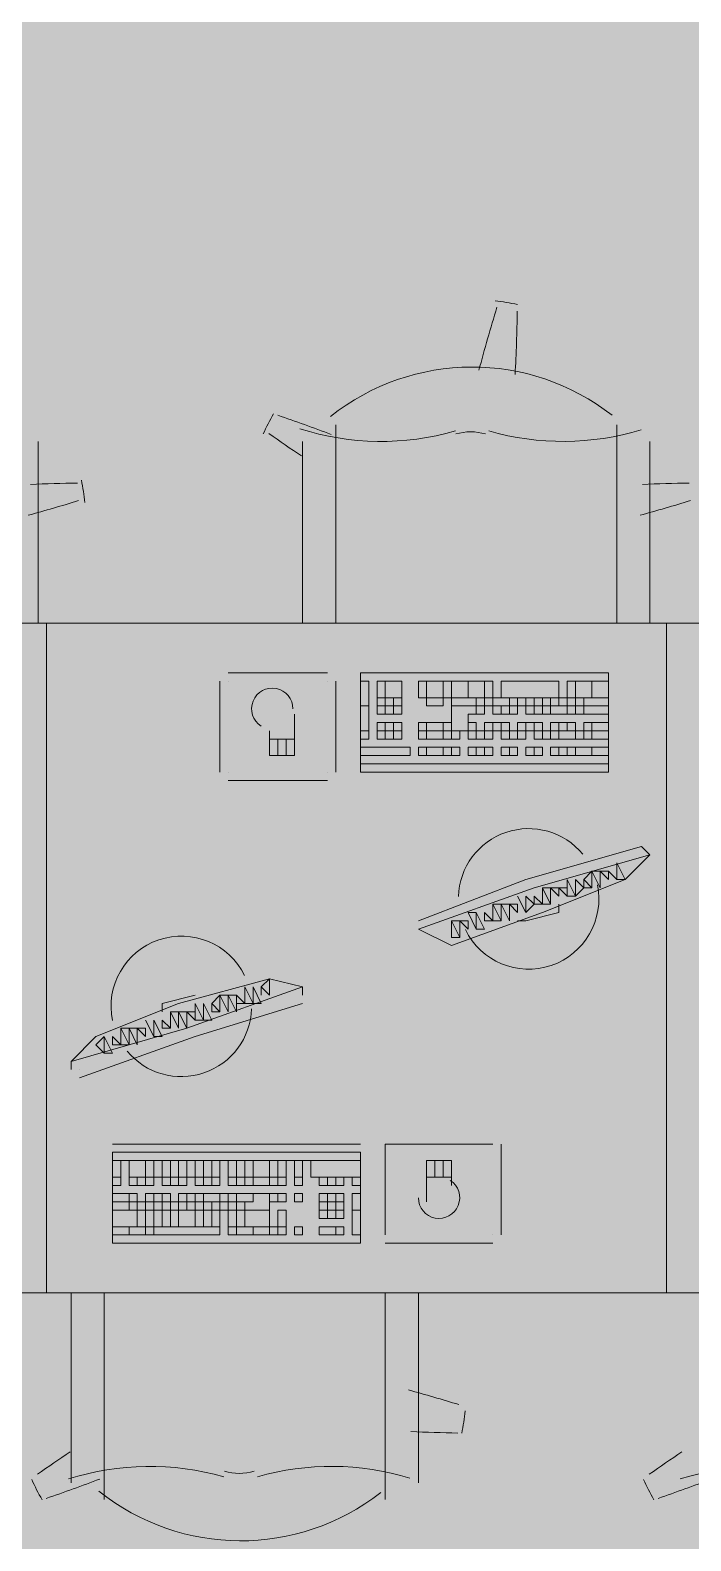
# Model space of a CAD drawing. Header units: millimetres. Extents: x 0 to 90.2, y 0 to 62.5.
# Drawn here: x 66.864 to 68.062, y 32.949 to 35.69 of the extents above; entities that cross this region are included whole.
import ezdxf

# ---------------------------------------------------------------- set-up
doc = ezdxf.new("R2010")
doc.units = ezdxf.units.MM
doc.layers.add('PDF_014405$FT-FIXFIT', color=7, linetype='Continuous')
doc.layers.add('PDF_014405$HL-TMP', color=7, linetype='Continuous', true_color=0xe6db59)

msp = doc.modelspace()

# ---------------------------------------------------------------- linework, layer by layer
at = {"layer": 'PDF_014405$FT-FIXFIT', "lineweight": 0}
for points in [[(67.4179, 34.6134), (67.4179, 34.9734)], [(67.9278, 34.9734), (67.9278, 34.6134)], [(66.8779, 34.6134), (66.8779, 34.9434)], [(67.3579, 34.9434), (67.3579, 34.6134)], [(67.9878, 34.6134), (67.9878, 34.9434)], [(67.4029, 34.5234), (67.2229, 34.5234)], [(67.2079, 34.5084), (67.2079, 34.3434)], [(67.2229, 34.5084), (67.2229, 34.5084)], [(67.4029, 34.5084), (67.4029, 34.5084)], [(67.4179, 34.3434), (67.4179, 34.5084)], [(67.2979, 34.4184), (67.2979, 34.3734), (67.3429, 34.3734), (67.3429, 34.4484)], [(67.3429, 34.4034), (67.2979, 34.4034)], [(67.3129, 34.4034), (67.3129, 34.3734)], [(67.3279, 34.4034), (67.3279, 34.3734)], [(67.9128, 34.3584), (67.4629, 34.3584), (67.9128, 34.3584)], [(67.2229, 34.3434), (67.2229, 34.3434)], [(67.2229, 34.3284), (67.4029, 34.3284)], [(67.4029, 34.3434), (67.4029, 34.3434)], [(67.9878, 34.1935), (67.7778, 34.1335), (67.5679, 34.0585), (67.6279, 34.0285), (67.7928, 34.0885), (67.9428, 34.1485), (67.9878, 34.1935), (67.9728, 34.2085), (67.7628, 34.1485), (67.5679, 34.0735)], [(67.9128, 34.1635), (67.9278, 34.1485), (67.9128, 34.1635)], [(67.7478, 34.1185), (67.7628, 34.0885), (67.7478, 34.1185)], [(67.8228, 34.1035), (67.8228, 34.0885), (67.7628, 34.0735), (67.7478, 34.0735)], [(67.5679, 34.0735), (67.5679, 34.0735)], [(67.5679, 34.0585), (67.5679, 34.0585)], [(67.3579, 33.9535), (67.2979, 33.9685), (67.1329, 33.9235), (66.9829, 33.8635), (66.9379, 33.8185), (66.9379, 33.8035)], [(66.9379, 33.8185), (67.1479, 33.8785), (67.3579, 33.9535), (67.3579, 33.9385)], [(67.1029, 33.9085), (67.1029, 33.9235), (67.1629, 33.9385)], [(67.2829, 33.9385), (67.2829, 33.9535), (67.2829, 33.9385)], [(66.9529, 33.7885), (67.1629, 33.8635), (67.3579, 33.9235)], [(67.0879, 33.8635), (67.0729, 33.8935), (67.0879, 33.8635)], [(66.9529, 33.8035), (66.9529, 33.8035)], [(67.4629, 33.6685), (67.0129, 33.6685)], [(67.7029, 33.6685), (67.5079, 33.6685), (67.5079, 33.5035)], [(67.7029, 33.6685), (67.7029, 33.6685)], [(67.7179, 33.5035), (67.7179, 33.6685)], [(67.0129, 33.6535), (67.0129, 33.4885), (67.4629, 33.4885), (67.4629, 33.6535)], [(67.6279, 33.5935), (67.6279, 33.6385), (67.5829, 33.6385), (67.5829, 33.5635)], [(67.5979, 33.6085), (67.5979, 33.6385)], [(67.6129, 33.6085), (67.6129, 33.6385)], [(67.5829, 33.6085), (67.6279, 33.6085)], [(67.7029, 33.5035), (67.7029, 33.5035)], [(67.5079, 33.4885), (67.7029, 33.4885)], [(66.9379, 33.0536), (66.9379, 33.3985)], [(66.9979, 33.3985), (66.9979, 33.0236)], [(67.5079, 33.0236), (67.5079, 33.3985)], [(67.5679, 33.3985), (67.5679, 33.0536)]]:
    msp.add_lwpolyline(points, dxfattribs=at)
for points in [[(65.783, 34.6134), (66.8929, 34.6134), (66.8929, 33.3985), (65.783, 33.3985)], [(66.8929, 34.6134), (68.0178, 34.6134), (68.0178, 33.3985), (66.8929, 33.3985)], [(68.0178, 34.6134), (69.1277, 34.6134), (69.1277, 33.3985), (68.0178, 33.3985)], [(67.9128, 34.5234), (67.4629, 34.5234), (67.4629, 34.3434), (67.9128, 34.3434)], [(67.4779, 34.5084), (67.4629, 34.5084), (67.4629, 34.4634), (67.4779, 34.4634)], [(67.5079, 34.5084), (67.4929, 34.5084), (67.4929, 34.4784), (67.5079, 34.4784)], [(67.5379, 34.5084), (67.5079, 34.5084), (67.5079, 34.4784), (67.5379, 34.4784)], [(67.5829, 34.5084), (67.5679, 34.5084), (67.5679, 34.4784), (67.5829, 34.4784)], [(67.6129, 34.5084), (67.5829, 34.5084), (67.5829, 34.4784), (67.6129, 34.4784)], [(67.6279, 34.5084), (67.6129, 34.5084), (67.6129, 34.4784), (67.6279, 34.4784)], [(67.6279, 34.5084), (67.6579, 34.5084), (67.6579, 34.4784), (67.6279, 34.4784)], [(67.6579, 34.5084), (67.6879, 34.5084), (67.6879, 34.4784), (67.6579, 34.4784)], [(67.6879, 34.5084), (67.7029, 34.5084), (67.7029, 34.4784), (67.6879, 34.4784)], [(67.8228, 34.5084), (67.7179, 34.5084), (67.7179, 34.4784), (67.8228, 34.4784)], [(67.8528, 34.5084), (67.8378, 34.5084), (67.8378, 34.4784), (67.8528, 34.4784)], [(67.8828, 34.5084), (67.8528, 34.5084), (67.8528, 34.4784), (67.8828, 34.4784)], [(67.9128, 34.5084), (67.8828, 34.5084), (67.8828, 34.4784), (67.9128, 34.4784)], [(67.4779, 34.4634), (67.4629, 34.4634), (67.4629, 34.4184), (67.4779, 34.4184)], [(67.5079, 34.4784), (67.4929, 34.4784), (67.4929, 34.4634), (67.5079, 34.4634)], [(67.5079, 34.4634), (67.4929, 34.4634), (67.4929, 34.4484), (67.5079, 34.4484)], [(67.5229, 34.4784), (67.5079, 34.4784), (67.5079, 34.4634), (67.5229, 34.4634)], [(67.5229, 34.4634), (67.5079, 34.4634), (67.5079, 34.4484), (67.5229, 34.4484)], [(67.5379, 34.4784), (67.5229, 34.4784), (67.5229, 34.4634), (67.5379, 34.4634)], [(67.5379, 34.4634), (67.5229, 34.4634), (67.5229, 34.4484), (67.5379, 34.4484)], [(67.6129, 34.4784), (67.5829, 34.4784), (67.5829, 34.4634), (67.6129, 34.4634)], [(67.6729, 34.4784), (67.6279, 34.4784), (67.6279, 34.4634), (67.6729, 34.4634)], [(67.6579, 34.4634), (67.6279, 34.4634), (67.6279, 34.4184), (67.6579, 34.4184), (67.6579, 34.4484), (67.6729, 34.4484), (67.6729, 34.4634)], [(67.6879, 34.4784), (67.6729, 34.4784), (67.6729, 34.4634), (67.6879, 34.4634)], [(67.6879, 34.4634), (67.6729, 34.4634), (67.6729, 34.4484), (67.6879, 34.4484)], [(67.7029, 34.4784), (67.6879, 34.4784), (67.6879, 34.4634), (67.7029, 34.4634)], [(67.7329, 34.4784), (67.7029, 34.4784), (67.7029, 34.4634), (67.7329, 34.4634)], [(67.7179, 34.4634), (67.7029, 34.4634), (67.7029, 34.4484), (67.7179, 34.4484)], [(67.7329, 34.4634), (67.7179, 34.4634), (67.7179, 34.4484), (67.7329, 34.4484)], [(67.7478, 34.4784), (67.7329, 34.4784), (67.7329, 34.4634), (67.7478, 34.4634)], [(67.7478, 34.4634), (67.7329, 34.4634), (67.7329, 34.4484), (67.7478, 34.4484)], [(67.7628, 34.4784), (67.7478, 34.4784), (67.7478, 34.4634), (67.7628, 34.4634)], [(67.7778, 34.4784), (67.7628, 34.4784), (67.7628, 34.4634), (67.7778, 34.4634)], [(67.7778, 34.4634), (67.7628, 34.4634), (67.7628, 34.4484), (67.7778, 34.4484)], [(67.7928, 34.4634), (67.7778, 34.4634), (67.7778, 34.4484), (67.7928, 34.4484)], [(67.8078, 34.4784), (67.7928, 34.4784), (67.7928, 34.4634), (67.8078, 34.4634)], [(67.8078, 34.4634), (67.7928, 34.4634), (67.7928, 34.4484), (67.8078, 34.4484)], [(67.8228, 34.4784), (67.8078, 34.4784), (67.8078, 34.4634), (67.8228, 34.4634)], [(67.8378, 34.4634), (67.8078, 34.4634), (67.8078, 34.4484), (67.8378, 34.4484)], [(67.8378, 34.4784), (67.8228, 34.4784), (67.8228, 34.4634), (67.8378, 34.4634)], [(67.8528, 34.4634), (67.8378, 34.4634), (67.8378, 34.4484), (67.8528, 34.4484)], [(67.8678, 34.4784), (67.8528, 34.4784), (67.8528, 34.4634), (67.8678, 34.4634)], [(67.8678, 34.4634), (67.8528, 34.4634), (67.8528, 34.4484), (67.8678, 34.4484)], [(67.9128, 34.4784), (67.8678, 34.4784), (67.8678, 34.4634), (67.9128, 34.4634)], [(67.9128, 34.4634), (67.8678, 34.4634), (67.8678, 34.4484), (67.9128, 34.4484)], [(67.5079, 34.4334), (67.4929, 34.4334), (67.4929, 34.4184), (67.5079, 34.4184)], [(67.5229, 34.4334), (67.5079, 34.4334), (67.5079, 34.4184), (67.5229, 34.4184)], [(67.5379, 34.4334), (67.5229, 34.4334), (67.5229, 34.4184), (67.5379, 34.4184)], [(67.5829, 34.4334), (67.5679, 34.4334), (67.5679, 34.4184), (67.5829, 34.4184)], [(67.6129, 34.4334), (67.5829, 34.4334), (67.5829, 34.4184), (67.6129, 34.4184)], [(67.6279, 34.4334), (67.6129, 34.4334), (67.6129, 34.4184), (67.6279, 34.4184)], [(67.6729, 34.4334), (67.6579, 34.4334), (67.6579, 34.4184), (67.6729, 34.4184)], [(67.7029, 34.4334), (67.6879, 34.4334), (67.6879, 34.4184), (67.7029, 34.4184)], [(67.7179, 34.4334), (67.7029, 34.4334), (67.7029, 34.4184), (67.7179, 34.4184)], [(67.7329, 34.4334), (67.7179, 34.4334), (67.7179, 34.4184), (67.7329, 34.4184)], [(67.7628, 34.4334), (67.7478, 34.4334), (67.7478, 34.4184), (67.7628, 34.4184)], [(67.7778, 34.4334), (67.7628, 34.4334), (67.7628, 34.4184), (67.7778, 34.4184)], [(67.7928, 34.4334), (67.7778, 34.4334), (67.7778, 34.4184), (67.7928, 34.4184)], [(67.8228, 34.4334), (67.8078, 34.4334), (67.8078, 34.4184), (67.8228, 34.4184)], [(67.8378, 34.4334), (67.8228, 34.4334), (67.8228, 34.4184), (67.8378, 34.4184)], [(67.8528, 34.4334), (67.8378, 34.4334), (67.8378, 34.4184), (67.8528, 34.4184)], [(67.8828, 34.4334), (67.8678, 34.4334), (67.8678, 34.4184), (67.8828, 34.4184)], [(67.9128, 34.4334), (67.8828, 34.4334), (67.8828, 34.4184), (67.9128, 34.4184)], [(67.4779, 34.4184), (67.4629, 34.4184), (67.4629, 34.4034), (67.4779, 34.4034)], [(67.5079, 34.4184), (67.4929, 34.4184), (67.4929, 34.4034), (67.5079, 34.4034)], [(67.5229, 34.4184), (67.5079, 34.4184), (67.5079, 34.4034), (67.5229, 34.4034)], [(67.5379, 34.4184), (67.5229, 34.4184), (67.5229, 34.4034), (67.5379, 34.4034)], [(67.5829, 34.4184), (67.5679, 34.4184), (67.5679, 34.4034), (67.5829, 34.4034)], [(67.6129, 34.4184), (67.5829, 34.4184), (67.5829, 34.4034), (67.6129, 34.4034)], [(67.6279, 34.4184), (67.6129, 34.4184), (67.6129, 34.4034), (67.6279, 34.4034)], [(67.6429, 34.4184), (67.6279, 34.4184), (67.6279, 34.4034), (67.6429, 34.4034)], [(67.6729, 34.4184), (67.6579, 34.4184), (67.6579, 34.4034), (67.6729, 34.4034)], [(67.6879, 34.4184), (67.6729, 34.4184), (67.6729, 34.4034), (67.6879, 34.4034)], [(67.7029, 34.4184), (67.6879, 34.4184), (67.6879, 34.4034), (67.7029, 34.4034)], [(67.7329, 34.4184), (67.7179, 34.4184), (67.7179, 34.4034), (67.7329, 34.4034)], [(67.7478, 34.4184), (67.7329, 34.4184), (67.7329, 34.4034), (67.7478, 34.4034)], [(67.7628, 34.4184), (67.7478, 34.4184), (67.7478, 34.4034), (67.7628, 34.4034)], [(67.7928, 34.4184), (67.7778, 34.4184), (67.7778, 34.4034), (67.7928, 34.4034)], [(67.8078, 34.4184), (67.7928, 34.4184), (67.7928, 34.4034), (67.8078, 34.4034)], [(67.8228, 34.4184), (67.8078, 34.4184), (67.8078, 34.4034), (67.8228, 34.4034)], [(67.8528, 34.4184), (67.8228, 34.4184), (67.8228, 34.4034), (67.8528, 34.4034)], [(67.8678, 34.4184), (67.8528, 34.4184), (67.8528, 34.4034), (67.8678, 34.4034)], [(67.8828, 34.4184), (67.8678, 34.4184), (67.8678, 34.4034), (67.8828, 34.4034)], [(67.9128, 34.4184), (67.8828, 34.4184), (67.8828, 34.4034), (67.9128, 34.4034)], [(67.5529, 34.3734), (67.4629, 34.3734), (67.4629, 34.3884), (67.5529, 34.3884)], [(67.5829, 34.3884), (67.5679, 34.3884), (67.5679, 34.3734), (67.5829, 34.3734)], [(67.6129, 34.3884), (67.5829, 34.3884), (67.5829, 34.3734), (67.6129, 34.3734)], [(67.6279, 34.3884), (67.6129, 34.3884), (67.6129, 34.3734), (67.6279, 34.3734)], [(67.6429, 34.3884), (67.6279, 34.3884), (67.6279, 34.3734), (67.6429, 34.3734)], [(67.6729, 34.3884), (67.6579, 34.3884), (67.6579, 34.3734), (67.6729, 34.3734)], [(67.6879, 34.3884), (67.6729, 34.3884), (67.6729, 34.3734), (67.6879, 34.3734)], [(67.7029, 34.3884), (67.6879, 34.3884), (67.6879, 34.3734), (67.7029, 34.3734)], [(67.7329, 34.3884), (67.7179, 34.3884), (67.7179, 34.3734), (67.7329, 34.3734)], [(67.7478, 34.3884), (67.7329, 34.3884), (67.7329, 34.3734), (67.7478, 34.3734)], [(67.7778, 34.3884), (67.7628, 34.3884), (67.7628, 34.3734), (67.7778, 34.3734)], [(67.7928, 34.3884), (67.7778, 34.3884), (67.7778, 34.3734), (67.7928, 34.3734)], [(67.8228, 34.3884), (67.8078, 34.3884), (67.8078, 34.3734), (67.8228, 34.3734)], [(67.8378, 34.3884), (67.8228, 34.3884), (67.8228, 34.3734), (67.8378, 34.3734)], [(67.8528, 34.3884), (67.8378, 34.3884), (67.8378, 34.3734), (67.8528, 34.3734)], [(67.8828, 34.3884), (67.8528, 34.3884), (67.8528, 34.3734), (67.8828, 34.3734)], [(67.9128, 34.3884), (67.8828, 34.3884), (67.8828, 34.3734), (67.9128, 34.3734)], [(67.8828, 34.1635), (67.8678, 34.1485), (67.8828, 34.1335)], [(67.8978, 34.1635), (67.8828, 34.1635), (67.8978, 34.1335)], [(67.9128, 34.1635), (67.8978, 34.1635), (67.9128, 34.1485)], [(67.9278, 34.1785), (67.9278, 34.1485), (67.9428, 34.1485)], [(67.7928, 34.1335), (67.7928, 34.1185), (67.7928, 34.1035), (67.8078, 34.1035)], [(67.8078, 34.1335), (67.7928, 34.1335), (67.8078, 34.1035)], [(67.8228, 34.1335), (67.8078, 34.1335), (67.8228, 34.1185)], [(67.8378, 34.1335), (67.8228, 34.1335), (67.8378, 34.1185)], [(67.8378, 34.1485), (67.8378, 34.1185), (67.8528, 34.1185)], [(67.8528, 34.1485), (67.8528, 34.1185), (67.8678, 34.1335)], [(67.8678, 34.1485), (67.8678, 34.1335), (67.8828, 34.1335)], [(67.7029, 34.1035), (67.7029, 34.0885), (67.7029, 34.0735), (67.7179, 34.0735)], [(67.7179, 34.1035), (67.7029, 34.1035), (67.7179, 34.0735)], [(67.7329, 34.1035), (67.7179, 34.1035), (67.7329, 34.0735), (67.7329, 34.0885)], [(67.7478, 34.1035), (67.7329, 34.1035), (67.7478, 34.0885)], [(67.7628, 34.1185), (67.7628, 34.0885), (67.7778, 34.1035)], [(67.7778, 34.1185), (67.7778, 34.1035), (67.7928, 34.1035)], [(67.6279, 34.0735), (67.6279, 34.0435), (67.6429, 34.0435)], [(67.6429, 34.0735), (67.6279, 34.0735), (67.6429, 34.0435), (67.6429, 34.0585)], [(67.6579, 34.0735), (67.6429, 34.0735), (67.6579, 34.0585)], [(67.6729, 34.0885), (67.6579, 34.0885), (67.6729, 34.0585)], [(67.6729, 34.0885), (67.6729, 34.0585), (67.6879, 34.0585)], [(67.6879, 34.0885), (67.6879, 34.0735), (67.7029, 34.0735)], [(67.2979, 33.9385), (67.2979, 33.9685), (67.2829, 33.9535)], [(67.2079, 33.9085), (67.2079, 33.9385), (67.1929, 33.9235)], [(67.2229, 33.9085), (67.2229, 33.9385), (67.2079, 33.9385)], [(67.2379, 33.9085), (67.2379, 33.9235), (67.2379, 33.9385), (67.2229, 33.9385)], [(67.2379, 33.9235), (67.2529, 33.9235), (67.2379, 33.9385)], [(67.2529, 33.9235), (67.2679, 33.9235), (67.2529, 33.9535)], [(67.2679, 33.9235), (67.2829, 33.9235), (67.2679, 33.9535)], [(67.1329, 33.8785), (67.1329, 33.9085), (67.1179, 33.9085)], [(67.1179, 33.8785), (67.1179, 33.9085), (67.1179, 33.8935)], [(67.1479, 33.8785), (67.1479, 33.8935), (67.1479, 33.9085), (67.1329, 33.9085)], [(67.1629, 33.8935), (67.1629, 33.9085), (67.1479, 33.9085)], [(67.1629, 33.8935), (67.1779, 33.8935), (67.1629, 33.9235)], [(67.1779, 33.8935), (67.1929, 33.8935), (67.1779, 33.9235)], [(67.1929, 33.9085), (67.2079, 33.9085), (67.1929, 33.9235)], [(67.0879, 33.8635), (67.1029, 33.8635), (67.0879, 33.8935)], [(67.1029, 33.8785), (67.1179, 33.8785), (67.1029, 33.8935)], [(66.9979, 33.8335), (66.9979, 33.8635), (66.9829, 33.8485)], [(66.9979, 33.8335), (67.0129, 33.8335), (66.9979, 33.8635)], [(67.0129, 33.8485), (67.0279, 33.8485), (67.0129, 33.8635)], [(67.0429, 33.8485), (67.0429, 33.8785), (67.0279, 33.8785)], [(67.0279, 33.8485), (67.0429, 33.8485), (67.0279, 33.8785), (67.0279, 33.8635)], [(67.0579, 33.8485), (67.0579, 33.8635), (67.0579, 33.8785), (67.0429, 33.8785)], [(67.0729, 33.8635), (67.0729, 33.8785), (67.0579, 33.8785)], [(67.0129, 33.6535), (67.4629, 33.6535), (67.4629, 33.6385), (67.0129, 33.6385)], [(67.0129, 33.6085), (67.0279, 33.6085), (67.0279, 33.6385), (67.0129, 33.6385)], [(67.0429, 33.6085), (67.0729, 33.6085), (67.0729, 33.6385), (67.0429, 33.6385)], [(67.0729, 33.6085), (67.0879, 33.6085), (67.0879, 33.6385), (67.0729, 33.6385)], [(67.0879, 33.6085), (67.1029, 33.6085), (67.1029, 33.6385), (67.0879, 33.6385)], [(67.1029, 33.6085), (67.1179, 33.6085), (67.1179, 33.6385), (67.1029, 33.6385)], [(67.1329, 33.6085), (67.1479, 33.6085), (67.1479, 33.6385), (67.1329, 33.6385)], [(67.1479, 33.6085), (67.1629, 33.6085), (67.1629, 33.6385), (67.1479, 33.6385)], [(67.1779, 33.6085), (67.1929, 33.6085), (67.1929, 33.6385), (67.1779, 33.6385)], [(67.1929, 33.6085), (67.2079, 33.6085), (67.2079, 33.6385), (67.1929, 33.6385)], [(67.2229, 33.6085), (67.2379, 33.6085), (67.2379, 33.6385), (67.2229, 33.6385)], [(67.2379, 33.6085), (67.2529, 33.6085), (67.2529, 33.6385), (67.2379, 33.6385)], [(67.2529, 33.6085), (67.2679, 33.6085), (67.2679, 33.6385), (67.2529, 33.6385)], [(67.2679, 33.6085), (67.2979, 33.6085), (67.2979, 33.6385), (67.2679, 33.6385)], [(67.2979, 33.6085), (67.3129, 33.6085), (67.3129, 33.6385), (67.2979, 33.6385)], [(67.3129, 33.6085), (67.3279, 33.6085), (67.3279, 33.6385), (67.3129, 33.6385)], [(67.3429, 33.6085), (67.3579, 33.6085), (67.3579, 33.6385), (67.3429, 33.6385)], [(67.3729, 33.6385), (67.4629, 33.6385), (67.4629, 33.6085), (67.3729, 33.6085)], [(67.0129, 33.5935), (67.0279, 33.5935), (67.0279, 33.6085), (67.0129, 33.6085)], [(67.0429, 33.5935), (67.0579, 33.5935), (67.0579, 33.6085), (67.0429, 33.6085)], [(67.0579, 33.5935), (67.0729, 33.5935), (67.0729, 33.6085), (67.0579, 33.6085)], [(67.0729, 33.5935), (67.0879, 33.5935), (67.0879, 33.6085), (67.0729, 33.6085)], [(67.1029, 33.5935), (67.1179, 33.5935), (67.1179, 33.6085), (67.1029, 33.6085)], [(67.1179, 33.5935), (67.1329, 33.5935), (67.1329, 33.6085), (67.1179, 33.6085)], [(67.1329, 33.5935), (67.1479, 33.5935), (67.1479, 33.6085), (67.1329, 33.6085)], [(67.1629, 33.5935), (67.1779, 33.5935), (67.1779, 33.6085), (67.1629, 33.6085)], [(67.1779, 33.5935), (67.1929, 33.5935), (67.1929, 33.6085), (67.1779, 33.6085)], [(67.1929, 33.5935), (67.2079, 33.5935), (67.2079, 33.6085), (67.1929, 33.6085)], [(67.2229, 33.5935), (67.2379, 33.5935), (67.2379, 33.6085), (67.2229, 33.6085)], [(67.2379, 33.5935), (67.2529, 33.5935), (67.2529, 33.6085), (67.2379, 33.6085)], [(67.2529, 33.5935), (67.2679, 33.5935), (67.2679, 33.6085), (67.2529, 33.6085)], [(67.2679, 33.5935), (67.2979, 33.5935), (67.2979, 33.6085), (67.2679, 33.6085)], [(67.2979, 33.5935), (67.3129, 33.5935), (67.3129, 33.6085), (67.2979, 33.6085)], [(67.3129, 33.5935), (67.3279, 33.5935), (67.3279, 33.6085), (67.3129, 33.6085)], [(67.3429, 33.5935), (67.3579, 33.5935), (67.3579, 33.6085), (67.3429, 33.6085)], [(67.3879, 33.5935), (67.4029, 33.5935), (67.4029, 33.6085), (67.3879, 33.6085)], [(67.4029, 33.5935), (67.4179, 33.5935), (67.4179, 33.6085), (67.4029, 33.6085)], [(67.4179, 33.5935), (67.4329, 33.5935), (67.4329, 33.6085), (67.4179, 33.6085)], [(67.4479, 33.5935), (67.4629, 33.5935), (67.4629, 33.6085), (67.4479, 33.6085)], [(67.0129, 33.5635), (67.0429, 33.5635), (67.0429, 33.5785), (67.0129, 33.5785)], [(67.0429, 33.5635), (67.0579, 33.5635), (67.0579, 33.5785), (67.0429, 33.5785)], [(67.0729, 33.5635), (67.0879, 33.5635), (67.0879, 33.5785), (67.0729, 33.5785)], [(67.0879, 33.5635), (67.1029, 33.5635), (67.1029, 33.5785), (67.0879, 33.5785)], [(67.1029, 33.5635), (67.1179, 33.5635), (67.1179, 33.5785), (67.1029, 33.5785)], [(67.1329, 33.5635), (67.1479, 33.5635), (67.1479, 33.5785), (67.1329, 33.5785)], [(67.1479, 33.5635), (67.1629, 33.5635), (67.1629, 33.5785), (67.1479, 33.5785)], [(67.1629, 33.5635), (67.1779, 33.5635), (67.1779, 33.5785), (67.1629, 33.5785)], [(67.1779, 33.5635), (67.2079, 33.5635), (67.2079, 33.5785), (67.1779, 33.5785)], [(67.2079, 33.5635), (67.2229, 33.5635), (67.2229, 33.5785), (67.2079, 33.5785)], [(67.2229, 33.5635), (67.2379, 33.5635), (67.2379, 33.5785), (67.2229, 33.5785)], [(67.2379, 33.5635), (67.2679, 33.5635), (67.2679, 33.5785), (67.2379, 33.5785)], [(67.2679, 33.5485), (67.2979, 33.5485), (67.2979, 33.5785), (67.2679, 33.5785), (67.2679, 33.5635), (67.2529, 33.5635), (67.2529, 33.5485)], [(67.2979, 33.5635), (67.3129, 33.5635), (67.3129, 33.5785), (67.2979, 33.5785)], [(67.3129, 33.5635), (67.3279, 33.5635), (67.3279, 33.5785), (67.3129, 33.5785)], [(67.3429, 33.5635), (67.3579, 33.5635), (67.3579, 33.5785), (67.3429, 33.5785)], [(67.3879, 33.5635), (67.4029, 33.5635), (67.4029, 33.5785), (67.3879, 33.5785)], [(67.4029, 33.5635), (67.4179, 33.5635), (67.4179, 33.5785), (67.4029, 33.5785)], [(67.4179, 33.5635), (67.4329, 33.5635), (67.4329, 33.5785), (67.4179, 33.5785)], [(67.4479, 33.5485), (67.4629, 33.5485), (67.4629, 33.5785), (67.4479, 33.5785)], [(67.0129, 33.5485), (67.0429, 33.5485), (67.0429, 33.5635), (67.0129, 33.5635)], [(67.0579, 33.5485), (67.0729, 33.5485), (67.0729, 33.5635), (67.0579, 33.5635)], [(67.0729, 33.5485), (67.0879, 33.5485), (67.0879, 33.5635), (67.0729, 33.5635)], [(67.0879, 33.5485), (67.1029, 33.5485), (67.1029, 33.5635), (67.0879, 33.5635)], [(67.1179, 33.5485), (67.1329, 33.5485), (67.1329, 33.5635), (67.1179, 33.5635)], [(67.1329, 33.5485), (67.1479, 33.5485), (67.1479, 33.5635), (67.1329, 33.5635)], [(67.1479, 33.5485), (67.1629, 33.5485), (67.1629, 33.5635), (67.1479, 33.5635)], [(67.1779, 33.5485), (67.1929, 33.5485), (67.1929, 33.5635), (67.1779, 33.5635)], [(67.1929, 33.5485), (67.2079, 33.5485), (67.2079, 33.5635), (67.1929, 33.5635)], [(67.2079, 33.5485), (67.2229, 33.5485), (67.2229, 33.5635), (67.2079, 33.5635)], [(67.2379, 33.5485), (67.2529, 33.5485), (67.2529, 33.5635), (67.2379, 33.5635)], [(67.3879, 33.5485), (67.4029, 33.5485), (67.4029, 33.5635), (67.3879, 33.5635)], [(67.4029, 33.5485), (67.4179, 33.5485), (67.4179, 33.5635), (67.4029, 33.5635)], [(67.4179, 33.5485), (67.4329, 33.5485), (67.4329, 33.5635), (67.4179, 33.5635)], [(67.0129, 33.5185), (67.0579, 33.5185), (67.0579, 33.5485), (67.0129, 33.5485)], [(67.0579, 33.5185), (67.0729, 33.5185), (67.0729, 33.5485), (67.0579, 33.5485)], [(67.0879, 33.5185), (67.1029, 33.5185), (67.1029, 33.5485), (67.0879, 33.5485)], [(67.1029, 33.5185), (67.1179, 33.5185), (67.1179, 33.5485), (67.1029, 33.5485)], [(67.1179, 33.5185), (67.1329, 33.5185), (67.1329, 33.5485), (67.1179, 33.5485)], [(67.1329, 33.5185), (67.1629, 33.5185), (67.1629, 33.5485), (67.1329, 33.5485)], [(67.1629, 33.5185), (67.1779, 33.5185), (67.1779, 33.5485), (67.1629, 33.5485)], [(67.1779, 33.5185), (67.1929, 33.5185), (67.1929, 33.5485), (67.1779, 33.5485)], [(67.1929, 33.5185), (67.2079, 33.5185), (67.2079, 33.5485), (67.1929, 33.5485)], [(67.2229, 33.5185), (67.2379, 33.5185), (67.2379, 33.5485), (67.2229, 33.5485)], [(67.2379, 33.5185), (67.2529, 33.5185), (67.2529, 33.5485), (67.2379, 33.5485)], [(67.2529, 33.5185), (67.2979, 33.5185), (67.2979, 33.5485), (67.2529, 33.5485)], [(67.3129, 33.5185), (67.3279, 33.5185), (67.3279, 33.5485), (67.3129, 33.5485)], [(67.3879, 33.5335), (67.4029, 33.5335), (67.4029, 33.5485), (67.3879, 33.5485)], [(67.4029, 33.5335), (67.4179, 33.5335), (67.4179, 33.5485), (67.4029, 33.5485)], [(67.4179, 33.5335), (67.4329, 33.5335), (67.4329, 33.5485), (67.4179, 33.5485)], [(67.4479, 33.5035), (67.4629, 33.5035), (67.4629, 33.5485), (67.4479, 33.5485)], [(67.0129, 33.5035), (67.0429, 33.5035), (67.0429, 33.5185), (67.0129, 33.5185)], [(67.0429, 33.5035), (67.0729, 33.5035), (67.0729, 33.5185), (67.0429, 33.5185)], [(67.0729, 33.5035), (67.0879, 33.5035), (67.0879, 33.5185), (67.0729, 33.5185)], [(67.0879, 33.5035), (67.2079, 33.5035), (67.2079, 33.5185), (67.0879, 33.5185)], [(67.2379, 33.5035), (67.2229, 33.5035), (67.2229, 33.5185), (67.2379, 33.5185)], [(67.2679, 33.5035), (67.2379, 33.5035), (67.2379, 33.5185), (67.2679, 33.5185)], [(67.2979, 33.5035), (67.2679, 33.5035), (67.2679, 33.5185), (67.2979, 33.5185)], [(67.2979, 33.5035), (67.3129, 33.5035), (67.3129, 33.5185), (67.2979, 33.5185)], [(67.3129, 33.5035), (67.3279, 33.5035), (67.3279, 33.5185), (67.3129, 33.5185)], [(67.3429, 33.5035), (67.3579, 33.5035), (67.3579, 33.5185), (67.3429, 33.5185)], [(67.3879, 33.5035), (67.4179, 33.5035), (67.4179, 33.5185), (67.3879, 33.5185)], [(67.4179, 33.5035), (67.4329, 33.5035), (67.4329, 33.5185), (67.4179, 33.5185)]]:
    msp.add_lwpolyline(points, close=True, dxfattribs=at)
for centre, radius, start, end in [((67.6628, 34.7883), 0.4125, 78.1348, 83.8639), ((70.873, 34.2182), 3.3076, 162.9713, 165.031), ((64.4367, 35.236), 3.3111, 357.035, 359.0267), ((67.6654, 34.6659), 0.4125, 51.9766, 128.5619), ((67.6627, 34.7883), 0.4124, 150.1335, 155.8687), ((66.2378, 31.8633), 3.3073, 69.2469, 71.0322), ((69.205, 37.6797), 3.3244, 234.9705, 236.2055), ((67.5004, 35.4309), 0.4875, 252.3898, 286.0229), ((67.6628, 34.8633), 0.0975, 73.9762, 106.0238), ((67.8303, 35.4309), 0.4875, 253.9774, 286.9226), ((67.0053, 31.5672), 3.3012, 90.9716, 92.4463), ((66.5528, 34.7883), 0.4125, 6.1361, 11.8652), ((68.1152, 31.5672), 3.3012, 90.9716, 92.4463), ((65.9828, 37.9983), 3.3073, 285.3808, 287.0287), ((67.0928, 37.9983), 3.3073, 285.3808, 287.0287), ((67.3028, 34.4583), 0.0375, 0, 237.2991), ((67.7678, 34.1133), 0.1275, 39.5892, 177.984), ((67.7678, 34.1133), 0.1275, 205.9552, 11.6125), ((67.1378, 33.9183), 0.1275, 25.9552, 191.6125), ((67.1378, 33.9183), 0.1275, 219.5892, 357.984), ((67.6054, 33.571), 0.0375, 180.0012, 57.2913), ((66.6728, 30.0334), 3.3073, 72.9713, 74.6192), ((67.2428, 33.2284), 0.4125, 348.1348, 353.8639), ((67.6952, 36.4448), 3.3012, 267.5537, 269.0284), ((68.7851, 30.3472), 3.3244, 123.7945, 125.0295), ((69.895, 30.3472), 3.3244, 123.7945, 125.0295), ((67.2428, 33.2284), 0.4124, 204.1313, 209.8665), ((65.8178, 36.1533), 3.3073, 288.9678, 290.7531), ((67.0804, 32.5961), 0.4875, 73.9771, 107.6102), ((67.2428, 33.1684), 0.0975, 253.9762, 286.0238), ((67.4104, 32.5961), 0.4875, 73.0774, 106.0226), ((68.3527, 33.2284), 0.4124, 204.1313, 209.8665), ((66.9278, 36.1533), 3.3073, 288.9678, 290.7531), ((68.1903, 32.5961), 0.4875, 73.9771, 107.6102), ((67.2454, 33.361), 0.4125, 231.4381, 308.0234)]:
    msp.add_arc(centre, radius, start, end, dxfattribs=at)
at = {"layer": 'PDF_014405$HL-TMP', "color": 54, "true_color": 0x999900, "transparency": 33554559}
for points in [[(73.5823, 36.6832), (61.6584, 36.6832), (73.5823, 33.2335)], [(61.6584, 36.6832), (73.5823, 33.2335), (61.6584, 33.2335)], [(73.5823, 33.2335), (61.7034, 33.2335), (73.5823, 28.5539)], [(61.7034, 33.2335), (73.5823, 28.5539), (61.7034, 28.5539)]]:
    msp.add_solid(points, dxfattribs=at)

doc.saveas('drawing.dxf')
